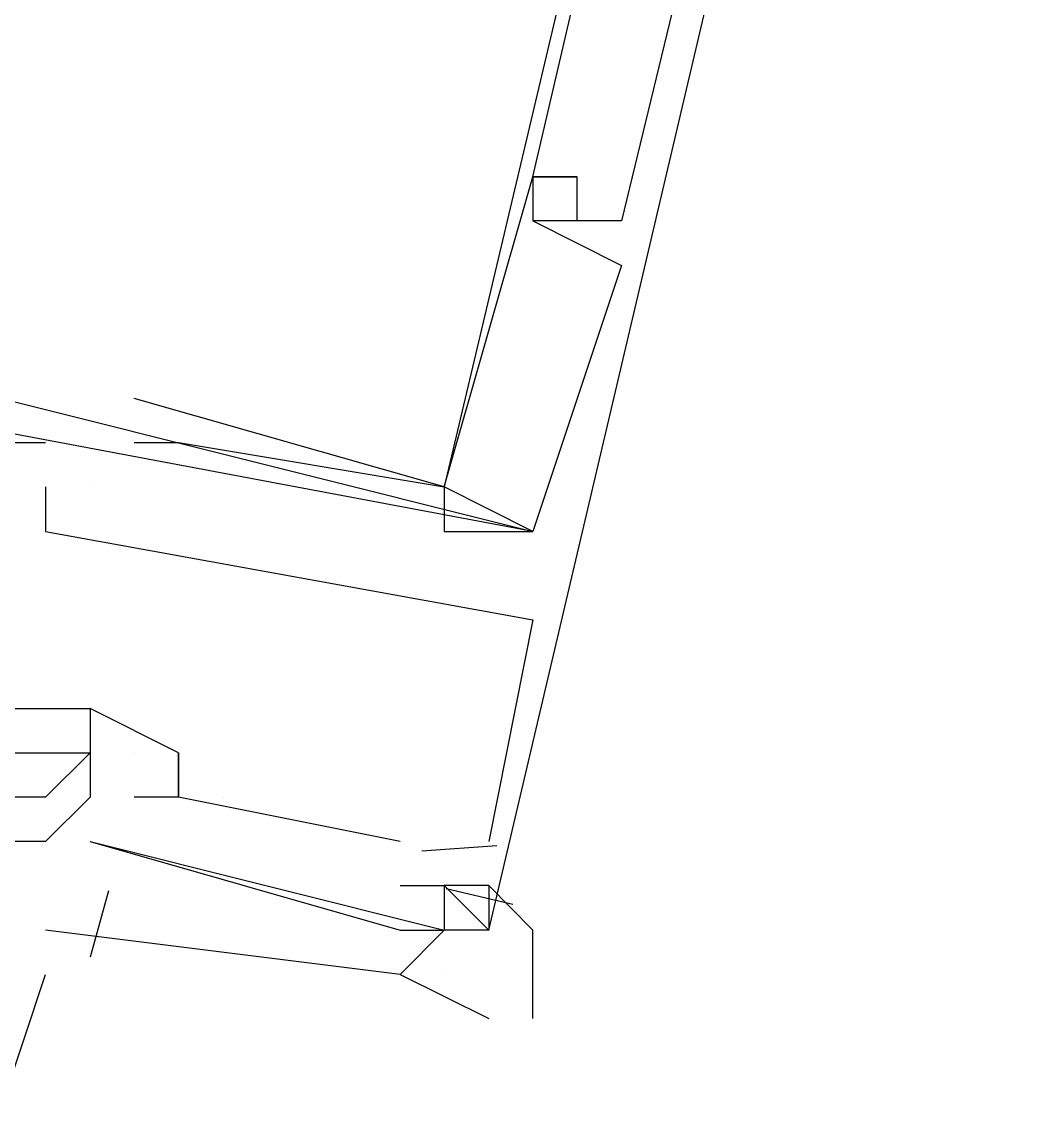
# Model space of a CAD drawing. Header units: feet. Extents: x -84 to 198, y -22 to 181.
# Drawn here: x 110.9261 to 111.2267, y 138.7111 to 139.0378 of the extents above; entities that cross this region are included whole.
import ezdxf

# ---------------------------------------------------------------- set-up
doc = ezdxf.new("R2010")
doc.units = ezdxf.units.FT
doc.layers.add('A-LINEA', color=7, linetype='CONTINUOUS')

msp = doc.modelspace()

# ---------------------------------------------------------------- linework, layer by layer
at = {"layer": 'A-LINEA'}
for p, q in [((111.08, 138.9911), (111.08, 138.9911)), ((111.08, 138.9911), (111.08, 138.9911)), ((111.08, 138.9911), (111.08, 138.9911)), ((111.08, 138.9911), (111.08, 138.9911)), ((111.08, 138.9911), (111.08, 138.9911)), ((111.08, 138.9911), (111.08, 138.9911)), ((111.08, 138.9911), (111.08, 138.9911)), ((111.08, 138.9911), (111.08, 138.9911)), ((111.08, 138.9911), (111.08, 138.9911)), ((111.08, 138.9911), (111.08, 138.9911)), ((111.08, 138.9911), (111.08, 138.9911)), ((111.08, 138.9911), (111.08, 138.9911)), ((111.08, 138.9911), (111.08, 138.9911)), ((111.08, 138.9911), (111.08, 138.9911)), ((111.0933, 138.9911), (111.0933, 138.9911)), ((111.0933, 138.9911), (111.0933, 138.9911)), ((111.0933, 138.9911), (111.0933, 138.9911)), ((111.0933, 138.9911), (111.0933, 138.9911)), ((111.0933, 138.9911), (111.0933, 138.9911)), ((111.0933, 138.9911), (111.0933, 138.9911)), ((111.0933, 138.9911), (111.0933, 138.9911)), ((111.0933, 138.9911), (111.0933, 138.9911)), ((111.0933, 138.9911), (111.0933, 138.9911)), ((111.0933, 138.9911), (111.0933, 138.9911)), ((111.0933, 138.9911), (111.0933, 138.9911)), ((111.0933, 138.9911), (111.0933, 138.9911)), ((111.0933, 138.9911), (111.0933, 138.9911)), ((111.0933, 138.9911), (111.0933, 138.9911)), ((111.08, 138.9778), (111.08, 138.9778)), ((111.08, 138.9778), (111.08, 138.9778)), ((111.08, 138.9778), (111.08, 138.9778)), ((111.08, 138.9778), (111.08, 138.9778)), ((111.08, 138.9778), (111.08, 138.9778)), ((111.08, 138.9778), (111.08, 138.9778)), ((111.08, 138.9778), (111.08, 138.9778)), ((111.08, 138.9778), (111.08, 138.9778)), ((111.08, 138.9778), (111.08, 138.9778)), ((111.08, 138.9778), (111.08, 138.9778)), ((111.08, 138.9778), (111.08, 138.9778)), ((111.08, 138.9778), (111.08, 138.9778)), ((111.0933, 138.9778), (111.0933, 138.9778)), ((111.0933, 138.9778), (111.0933, 138.9778)), ((111.0933, 138.9778), (111.0933, 138.9778)), ((111.0933, 138.9778), (111.0933, 138.9778)), ((111.0933, 138.9778), (111.0933, 138.9778)), ((111.0933, 138.9778), (111.0933, 138.9778)), ((111.0933, 138.9778), (111.0933, 138.9778)), ((111.0933, 138.9778), (111.0933, 138.9778)), ((111.0933, 138.9778), (111.0933, 138.9778)), ((111.0933, 138.9778), (111.0933, 138.9778)), ((111.0933, 138.9778), (111.0933, 138.9778)), ((111.0933, 138.9778), (111.0933, 138.9778)), ((111.0933, 138.9778), (111.0933, 138.9778)), ((111.0933, 138.9778), (111.0933, 138.9778)), ((111.0933, 138.9778), (111.0933, 138.9778)), ((111.0933, 138.9778), (111.0933, 138.9778)), ((111.0933, 138.9778), (111.0933, 138.9778)), ((111.0933, 138.9778), (111.0933, 138.9778)), ((111.0933, 138.9778), (111.0933, 138.9778)), ((111.0933, 138.9778), (111.0933, 138.9778)), ((111.0933, 138.9778), (111.0933, 138.9778)), ((111.0933, 138.9778), (111.0933, 138.9778)), ((111.1067, 138.9778), (111.1067, 138.9778)), ((111.1067, 138.9778), (111.1067, 138.9778)), ((111.1067, 138.9778), (111.1067, 138.9778)), ((111.1067, 138.9778), (111.1067, 138.9778)), ((111.1067, 138.9778), (111.1067, 138.9778)), ((111.1067, 138.9778), (111.1067, 138.9778)), ((111.1067, 138.9644), (111.1067, 138.9644)), ((111.1067, 138.9644), (111.1067, 138.9644)), ((111.1067, 138.9644), (111.1067, 138.9644)), ((111.1067, 138.9644), (111.1067, 138.9644)), ((111.1067, 138.9644), (111.1067, 138.9644)), ((111.1067, 138.9644), (111.1067, 138.9644)), ((110.8133, 138.9511), (111.08, 138.8844)), ((110.8133, 138.9511), (111.08, 138.8844)), ((110.8133, 138.9511), (111.08, 138.8844)), ((110.8133, 138.9511), (111.08, 138.8844)), ((110.8133, 138.9511), (111.08, 138.8844)), ((110.8133, 138.9511), (111.08, 138.8844)), ((110.96, 138.9244), (110.96, 138.9244)), ((110.96, 138.9244), (110.96, 138.9244)), ((110.96, 138.9244), (110.96, 138.9244)), ((110.96, 138.9244), (110.96, 138.9244)), ((110.8933, 138.9111), (110.9333, 138.9111)), ((110.8933, 138.9111), (110.9333, 138.9111)), ((110.8933, 138.9111), (110.9333, 138.9111)), ((110.8933, 138.9111), (110.9333, 138.9111)), ((110.8933, 138.9111), (110.9333, 138.9111)), ((110.8933, 138.9111), (110.9333, 138.9111)), ((110.9333, 138.9111), (110.9333, 138.9111)), ((110.9333, 138.9111), (110.9333, 138.9111)), ((110.9333, 138.9111), (110.9333, 138.9111)), ((110.9333, 138.9111), (110.9333, 138.9111)), ((110.9333, 138.9111), (110.9333, 138.9111)), ((110.9333, 138.9111), (110.9333, 138.9111)), ((110.96, 138.9111), (110.96, 138.9111)), ((110.96, 138.9111), (110.96, 138.9111)), ((110.96, 138.9111), (110.96, 138.9111)), ((110.96, 138.9111), (110.96, 138.9111)), ((110.9733, 138.9111), (110.9733, 138.9111)), ((110.9733, 138.9111), (110.9733, 138.9111)), ((110.9733, 138.9111), (110.9733, 138.9111)), ((110.9733, 138.9111), (110.9733, 138.9111)), ((110.9333, 138.8978), (110.9333, 138.8978)), ((110.9333, 138.8978), (110.9333, 138.8978)), ((110.9333, 138.8978), (110.9333, 138.8978)), ((110.9333, 138.8978), (110.9333, 138.8978)), ((110.9333, 138.8978), (110.9333, 138.8978)), ((110.9333, 138.8978), (110.9333, 138.8978)), ((110.9467, 138.8978), (110.9467, 138.8978)), ((110.9467, 138.8978), (110.9467, 138.8978)), ((110.9467, 138.8978), (110.9467, 138.8978)), ((110.9467, 138.8978), (110.9467, 138.8978)), ((110.9467, 138.8978), (110.9467, 138.8978)), ((110.9467, 138.8978), (110.9467, 138.8978)), ((110.9467, 138.8978), (110.9467, 138.8978)), ((110.9467, 138.8978), (110.9467, 138.8978)), ((110.9467, 138.8978), (110.9467, 138.8978)), ((110.9467, 138.8978), (110.9467, 138.8978)), ((110.9467, 138.8978), (110.9467, 138.8978)), ((110.9467, 138.8978), (110.9467, 138.8978)), ((111.0533, 138.8978), (111.0533, 138.8978)), ((111.0533, 138.8978), (111.0533, 138.8978)), ((111.0533, 138.8978), (111.0533, 138.8978)), ((111.0533, 138.8978), (111.0533, 138.8978)), ((111.0533, 138.8978), (111.0533, 138.8978)), ((111.0533, 138.8978), (111.0533, 138.8978)), ((111.0533, 138.8978), (111.0533, 138.8978)), ((111.0533, 138.8978), (111.0533, 138.8978)), ((111.0533, 138.8978), (111.0533, 138.8978)), ((111.0533, 138.8978), (111.0533, 138.8978)), ((111.0533, 138.8978), (111.0533, 138.8978)), ((111.0533, 138.8978), (111.0533, 138.8978)), ((110.9333, 138.8844), (110.9333, 138.8844)), ((110.9333, 138.8844), (110.9333, 138.8844)), ((110.9333, 138.8844), (110.9333, 138.8844)), ((110.9333, 138.8844), (110.9333, 138.8844)), ((110.9333, 138.8844), (110.9333, 138.8844)), ((110.9333, 138.8844), (110.9333, 138.8844)), ((111.0533, 138.8844), (111.0533, 138.8844)), ((111.0533, 138.8844), (111.0533, 138.8844)), ((111.0533, 138.8844), (111.0533, 138.8844)), ((111.0533, 138.8844), (111.0533, 138.8844)), ((111.08, 138.8844), (111.08, 138.8844)), ((111.08, 138.8844), (111.08, 138.8844)), ((111.08, 138.8844), (111.08, 138.8844)), ((111.08, 138.8844), (111.08, 138.8844)), ((111.08, 138.8844), (111.08, 138.8844)), ((111.08, 138.8844), (111.08, 138.8844)), ((111.08, 138.8844), (111.08, 138.8844)), ((111.08, 138.8844), (111.08, 138.8844)), ((111.08, 138.8844), (111.08, 138.8844)), ((111.08, 138.8844), (111.08, 138.8844)), ((111.08, 138.8578), (111.08, 138.8578)), ((111.08, 138.8578), (111.08, 138.8578)), ((111.08, 138.8578), (111.08, 138.8578)), ((111.08, 138.8578), (111.08, 138.8578)), ((111.08, 138.8578), (111.08, 138.8578)), ((111.08, 138.8578), (111.08, 138.8578)), ((110.9467, 138.8311), (110.9467, 138.8311)), ((110.9467, 138.8311), (110.9467, 138.8311)), ((110.9467, 138.8311), (110.9467, 138.8311)), ((110.9467, 138.8311), (110.9467, 138.8311)), ((110.9467, 138.8311), (110.9467, 138.8311)), ((110.9467, 138.8311), (110.9467, 138.8311)), ((110.9467, 138.8311), (110.9467, 138.8311)), ((110.9467, 138.8311), (110.9467, 138.8311)), ((110.9467, 138.8178), (110.9467, 138.8178)), ((110.9467, 138.8178), (110.9467, 138.8178)), ((110.9467, 138.8178), (110.9467, 138.8178)), ((110.9467, 138.8178), (110.9467, 138.8178)), ((110.9467, 138.8178), (110.9467, 138.8178)), ((110.9467, 138.8178), (110.9467, 138.8178)), ((110.9467, 138.8178), (110.9467, 138.8178)), ((110.9467, 138.8178), (110.9467, 138.8178)), ((110.9467, 138.8178), (110.9467, 138.8178)), ((110.9467, 138.8178), (110.9467, 138.8178)), ((110.9467, 138.8178), (110.9467, 138.8178)), ((110.9467, 138.8178), (110.9467, 138.8178)), ((110.96, 138.8178), (110.96, 138.8178)), ((110.96, 138.8178), (110.96, 138.8178)), ((110.96, 138.8178), (110.96, 138.8178)), ((110.96, 138.8178), (110.96, 138.8178)), ((110.96, 138.8178), (110.96, 138.8178)), ((110.96, 138.8178), (110.96, 138.8178)), ((110.96, 138.8178), (110.96, 138.8178)), ((110.96, 138.8178), (110.96, 138.8178)), ((110.96, 138.8178), (110.96, 138.8178)), ((110.96, 138.8178), (110.96, 138.8178)), ((110.96, 138.8178), (110.96, 138.8178)), ((110.96, 138.8178), (110.96, 138.8178)), ((110.9733, 138.8178), (110.9733, 138.8178)), ((110.9733, 138.8178), (110.9733, 138.8178)), ((110.9733, 138.8178), (110.9733, 138.8178)), ((110.9733, 138.8178), (110.9733, 138.8178)), ((110.9733, 138.8178), (110.9733, 138.8178)), ((110.9733, 138.8178), (110.9733, 138.8178)), ((110.9733, 138.8178), (110.9733, 138.8178)), ((110.9733, 138.8178), (110.9733, 138.8178)), ((110.9733, 138.8178), (110.9733, 138.8178)), ((110.9733, 138.8178), (110.9733, 138.8178)), ((110.9733, 138.8178), (110.9733, 138.8178)), ((110.9733, 138.8178), (110.9733, 138.8178)), ((110.9333, 138.8044), (110.9333, 138.8044)), ((110.9467, 138.8044), (110.9333, 138.7911)), ((110.9467, 138.8044), (110.9333, 138.7911)), ((110.9467, 138.8044), (110.9333, 138.7911)), ((110.9333, 138.8044), (110.9333, 138.8044)), ((110.9467, 138.8044), (110.9333, 138.7911)), ((110.9467, 138.8044), (110.9333, 138.7911)), ((110.9467, 138.8044), (110.9333, 138.7911)), ((110.9467, 138.8044), (110.9467, 138.8044)), ((110.9467, 138.8044), (110.9467, 138.8044)), ((110.9467, 138.8044), (110.9467, 138.8044)), ((110.9467, 138.8044), (110.9467, 138.8044)), ((110.9467, 138.8044), (110.9467, 138.8044)), ((110.9467, 138.8044), (110.9467, 138.8044)), ((110.9467, 138.8044), (110.9467, 138.8044)), ((110.9467, 138.8044), (110.9467, 138.8044)), ((110.96, 138.8044), (110.96, 138.8044)), ((110.96, 138.8044), (110.96, 138.8044)), ((110.96, 138.8044), (110.96, 138.8044)), ((110.96, 138.8044), (110.96, 138.8044)), ((110.96, 138.8044), (110.96, 138.8044)), ((110.96, 138.8044), (110.96, 138.8044)), ((111.04, 138.7911), (110.9733, 138.8044)), ((110.9733, 138.8044), (110.9733, 138.8044)), ((110.9733, 138.8044), (110.9733, 138.8044)), ((110.9733, 138.8044), (110.9733, 138.8044)), ((111.04, 138.7911), (110.9733, 138.8044)), ((110.9733, 138.8044), (110.9733, 138.8044)), ((110.9733, 138.8044), (110.9733, 138.8044)), ((110.9733, 138.8044), (110.9733, 138.8044)), ((111.04, 138.7911), (110.9733, 138.8044)), ((110.9733, 138.8044), (110.9733, 138.8044)), ((110.9733, 138.8044), (110.9733, 138.8044)), ((110.9733, 138.8044), (110.9733, 138.8044)), ((111.04, 138.7911), (110.9733, 138.8044)), ((110.9733, 138.8044), (110.9733, 138.8044)), ((110.9733, 138.8044), (110.9733, 138.8044)), ((110.9733, 138.8044), (110.9733, 138.8044)), ((111.04, 138.7911), (110.9733, 138.8044)), ((110.9733, 138.8044), (110.9733, 138.8044)), ((110.9733, 138.8044), (110.9733, 138.8044)), ((110.9733, 138.8044), (110.9733, 138.8044)), ((111.04, 138.7911), (110.9733, 138.8044)), ((110.9733, 138.8044), (110.9733, 138.8044)), ((110.9733, 138.8044), (110.9733, 138.8044)), ((110.9733, 138.8044), (110.9733, 138.8044)), ((110.9867, 138.8044), (110.9867, 138.8044)), ((110.9867, 138.8044), (110.9867, 138.8044)), ((110.9867, 138.8044), (110.9867, 138.8044)), ((110.9867, 138.8044), (110.9867, 138.8044)), ((110.9867, 138.8044), (110.9867, 138.8044)), ((110.9867, 138.8044), (110.9867, 138.8044)), ((110.9333, 138.7911), (110.9333, 138.7911)), ((110.9333, 138.7911), (110.9333, 138.7911)), ((110.9333, 138.7911), (110.9333, 138.7911)), ((110.9333, 138.7911), (110.9333, 138.7911)), ((110.9333, 138.7911), (110.9333, 138.7911)), ((110.9333, 138.7911), (110.9333, 138.7911)), ((110.9333, 138.7911), (110.9333, 138.7911)), ((110.9333, 138.7911), (110.9333, 138.7911)), ((110.9467, 138.7911), (110.9467, 138.7911)), ((110.9467, 138.7911), (110.9467, 138.7911)), ((110.9467, 138.7911), (110.9467, 138.7911)), ((110.9467, 138.7911), (110.9467, 138.7911)), ((110.9467, 138.7911), (110.9467, 138.7911)), ((110.9467, 138.7911), (110.9467, 138.7911)), ((111.04, 138.7911), (111.04, 138.7911)), ((111.04, 138.7911), (111.04, 138.7911)), ((111.04, 138.7911), (111.04, 138.7911)), ((111.04, 138.7911), (111.04, 138.7911)), ((111.04, 138.7911), (111.04, 138.7911)), ((111.04, 138.7911), (111.04, 138.7911)), ((111.0533, 138.7911), (111.0533, 138.7911)), ((111.0533, 138.7911), (111.0533, 138.7911)), ((111.0533, 138.7911), (111.0533, 138.7911)), ((111.0533, 138.7911), (111.0533, 138.7911)), ((111.0533, 138.7911), (111.0533, 138.7911)), ((111.0533, 138.7911), (111.0533, 138.7911)), ((111.0667, 138.7911), (111.0667, 138.7911)), ((111.0667, 138.7911), (111.0667, 138.7911)), ((111.0667, 138.7911), (111.0667, 138.7911)), ((111.0667, 138.7911), (111.0667, 138.7911)), ((111.0667, 138.7911), (111.0667, 138.7911)), ((111.0667, 138.7911), (111.0667, 138.7911)), ((111.0691, 138.7898), (111.0465, 138.7882)), ((111.0691, 138.7898), (111.0465, 138.7882)), ((111.0691, 138.7898), (111.0465, 138.7882)), ((111.0691, 138.7898), (111.0465, 138.7882)), ((111.0691, 138.7898), (111.0465, 138.7882)), ((111.0691, 138.7898), (111.0465, 138.7882)), ((111.04, 138.7778), (111.0533, 138.7778)), ((111.04, 138.7778), (111.04, 138.7778)), ((111.04, 138.7778), (111.0533, 138.7778)), ((111.04, 138.7778), (111.04, 138.7778)), ((111.04, 138.7778), (111.0533, 138.7778)), ((111.04, 138.7778), (111.04, 138.7778)), ((111.04, 138.7778), (111.0533, 138.7778)), ((111.04, 138.7778), (111.04, 138.7778)), ((111.04, 138.7778), (111.0533, 138.7778)), ((111.04, 138.7778), (111.04, 138.7778)), ((111.04, 138.7778), (111.0533, 138.7778)), ((111.04, 138.7778), (111.04, 138.7778)), ((111.0533, 138.7778), (111.0533, 138.7778)), ((111.0533, 138.7778), (111.0533, 138.7778)), ((111.0533, 138.7778), (111.0533, 138.7778)), ((111.0533, 138.7778), (111.0533, 138.7778)), ((111.0533, 138.7778), (111.0533, 138.7778)), ((111.0533, 138.7778), (111.0533, 138.7778)), ((111.08, 138.7644), (111.0667, 138.7778)), ((111.0667, 138.7778), (111.0667, 138.7778)), ((111.0667, 138.7778), (111.0667, 138.7778)), ((111.0667, 138.7778), (111.0667, 138.7778)), ((111.08, 138.7644), (111.0667, 138.7778)), ((111.0667, 138.7778), (111.0667, 138.7778)), ((111.0667, 138.7778), (111.0667, 138.7778)), ((111.0667, 138.7778), (111.0667, 138.7778)), ((110.9522, 138.7762), (110.9467, 138.7563)), ((110.9522, 138.7762), (110.9467, 138.7563)), ((110.9522, 138.7762), (110.9467, 138.7563)), ((110.9522, 138.7762), (110.9467, 138.7563)), ((110.9522, 138.7762), (110.9467, 138.7563)), ((110.9522, 138.7762), (110.9467, 138.7563)), ((111.0739, 138.7721), (111.0539, 138.7768)), ((111.0739, 138.7721), (111.0539, 138.7768)), ((111.0739, 138.7721), (111.0539, 138.7768)), ((111.0739, 138.7721), (111.0539, 138.7768)), ((111.0739, 138.7721), (111.0539, 138.7768)), ((111.0739, 138.7721), (111.0539, 138.7768)), ((111.04, 138.7644), (111.04, 138.7644)), ((111.04, 138.7644), (111.04, 138.7644)), ((111.04, 138.7644), (111.04, 138.7644)), ((111.04, 138.7644), (111.04, 138.7644)), ((111.04, 138.7644), (111.04, 138.7644)), ((111.04, 138.7644), (111.04, 138.7644)), ((111.04, 138.7644), (111.04, 138.7644)), ((111.04, 138.7644), (111.04, 138.7644)), ((111.04, 138.7644), (111.04, 138.7644)), ((111.04, 138.7644), (111.04, 138.7644)), ((111.04, 138.7644), (111.04, 138.7644)), ((111.04, 138.7644), (111.04, 138.7644)), ((111.0533, 138.7644), (111.0533, 138.7644)), ((111.0533, 138.7644), (111.0533, 138.7644)), ((111.0533, 138.7644), (111.0533, 138.7644)), ((111.0533, 138.7644), (111.0533, 138.7644)), ((111.0533, 138.7644), (111.0533, 138.7644)), ((111.0533, 138.7644), (111.0533, 138.7644)), ((111.0533, 138.7644), (111.0533, 138.7644)), ((111.0533, 138.7644), (111.0533, 138.7644)), ((111.0533, 138.7644), (111.0533, 138.7644)), ((111.0533, 138.7644), (111.0533, 138.7644)), ((111.0533, 138.7644), (111.0533, 138.7644)), ((111.0533, 138.7644), (111.0533, 138.7644)), ((111.0667, 138.7644), (111.0667, 138.7644)), ((111.0667, 138.7644), (111.0667, 138.7644)), ((111.0667, 138.7644), (111.0667, 138.7644)), ((111.0667, 138.7644), (111.0667, 138.7644)), ((111.0667, 138.7644), (111.0667, 138.7644)), ((111.0667, 138.7644), (111.0667, 138.7644)), ((111.0667, 138.7644), (111.0667, 138.7644)), ((111.0667, 138.7644), (111.0667, 138.7644)), ((111.0667, 138.7644), (111.0667, 138.7644)), ((111.0667, 138.7644), (111.0667, 138.7644)), ((111.0667, 138.7644), (111.0667, 138.7644)), ((111.0667, 138.7644), (111.0667, 138.7644)), ((111.0667, 138.7644), (111.0667, 138.7644)), ((111.0667, 138.7644), (111.0667, 138.7644)), ((111.0667, 138.7644), (111.0667, 138.7644)), ((111.0667, 138.7644), (111.0667, 138.7644)), ((111.08, 138.7378), (111.08, 138.7644)), ((111.08, 138.7378), (111.08, 138.7644)), ((110.92, 138.7111), (110.9333, 138.7511)), ((110.92, 138.7111), (110.9333, 138.7511)), ((111.04, 138.7511), (111.0667, 138.7378)), ((111.04, 138.7511), (111.0667, 138.7378)), ((111.0533, 138.7511), (111.0533, 138.7511)), ((111.0533, 138.7511), (111.0533, 138.7511))]:
    msp.add_line(p, q, dxfattribs=at)
for points in [[(111.0667, 138.7644), (111.2267, 139.4444), (111.0667, 139.4711), (111.0667, 139.4578), (110.9867, 139.4711), (110.9867, 139.4578), (110.9867, 139.4444), (110.9867, 139.4578)], [(111.0667, 138.7644), (111.2267, 139.4444), (111.0667, 139.4711), (111.0667, 139.4578), (110.9867, 139.4711), (110.9867, 139.4578), (110.9867, 139.4444), (110.9867, 139.4578)], [(111.0667, 138.7644), (111.2267, 139.4444), (111.0667, 139.4711), (111.0667, 139.4578), (110.9867, 139.4711), (110.9867, 139.4578), (110.9867, 139.4444), (110.9867, 139.4578)], [(111.0667, 138.7644), (111.2267, 139.4444), (111.0667, 139.4711), (111.0667, 139.4578), (110.9867, 139.4711), (110.9867, 139.4578), (110.9867, 139.4444), (110.9867, 139.4578)], [(111.0667, 138.7644), (111.2267, 139.4444), (111.0667, 139.4711), (111.0667, 139.4578), (110.9867, 139.4711), (110.9867, 139.4578), (110.9867, 139.4444), (110.9867, 139.4578)], [(111.0667, 138.7644), (111.2267, 139.4444), (111.0667, 139.4711), (111.0667, 139.4578), (110.9867, 139.4711), (110.9867, 139.4578), (110.9867, 139.4444), (110.9867, 139.4578)], [(111.2, 139.4311), (111.2133, 139.4178), (111.1067, 138.9778), (111.0933, 138.9778), (111.08, 138.9778)], [(111.2, 139.4311), (111.2133, 139.4178), (111.1067, 138.9778), (111.0933, 138.9778), (111.08, 138.9778)], [(111.2, 139.4311), (111.2133, 139.4178), (111.1067, 138.9778), (111.0933, 138.9778), (111.08, 138.9778)], [(111.2, 139.4311), (111.2133, 139.4178), (111.1067, 138.9778), (111.0933, 138.9778), (111.08, 138.9778)], [(111.2, 139.4311), (111.2133, 139.4178), (111.1067, 138.9778), (111.0933, 138.9778), (111.08, 138.9778)], [(111.2, 139.4311), (111.2133, 139.4178), (111.1067, 138.9778), (111.0933, 138.9778), (111.08, 138.9778)], [(111.0933, 138.9778), (111.0933, 138.9911), (111.08, 138.9911), (111.1733, 139.3911), (111.1867, 139.3911), (111.2, 139.4178)], [(111.0933, 138.9778), (111.0933, 138.9911), (111.08, 138.9911), (111.1733, 139.3911), (111.1867, 139.3911), (111.2, 139.4178)], [(111.0933, 138.9778), (111.0933, 138.9911), (111.08, 138.9911), (111.1733, 139.3911), (111.1867, 139.3911), (111.2, 139.4178)], [(111.0933, 138.9778), (111.0933, 138.9911), (111.08, 138.9911), (111.1733, 139.3911), (111.1867, 139.3911), (111.2, 139.4178)], [(111.1733, 139.4044), (111.0533, 138.8978), (110.96, 138.9244), (110.96, 138.9244)], [(111.1733, 139.4044), (111.0533, 138.8978), (110.96, 138.9244), (110.96, 138.9244)], [(111.1733, 139.4044), (111.0533, 138.8978), (110.96, 138.9244), (110.96, 138.9244)], [(111.1733, 139.4044), (111.0533, 138.8978), (110.96, 138.9244), (110.96, 138.9244)], [(111.0933, 138.9911), (111.08, 138.9911), (111.08, 138.9778), (111.1067, 138.9644), (111.08, 138.8844), (110.8667, 138.9244)], [(111.0933, 138.9911), (111.08, 138.9911), (111.08, 138.9778), (111.1067, 138.9644), (111.08, 138.8844), (110.8667, 138.9244)], [(111.0933, 138.9911), (111.08, 138.9911), (111.08, 138.9778), (111.1067, 138.9644), (111.08, 138.8844), (110.8667, 138.9244)], [(111.0933, 138.9911), (111.08, 138.9911), (111.08, 138.9778), (111.1067, 138.9644), (111.08, 138.8844), (110.8667, 138.9244)], [(111.0933, 138.9911), (111.08, 138.9911), (111.08, 138.9778), (111.1067, 138.9644), (111.08, 138.8844), (110.8667, 138.9244)], [(111.0933, 138.9911), (111.08, 138.9911), (111.08, 138.9778), (111.1067, 138.9644), (111.08, 138.8844), (110.8667, 138.9244)], [(111.08, 138.8844), (111.0533, 138.8978), (111.08, 138.9911), (111.0933, 138.9911)], [(111.08, 138.8844), (111.0533, 138.8978), (111.08, 138.9911), (111.0933, 138.9911)], [(111.08, 138.8844), (111.0533, 138.8978), (111.08, 138.9911), (111.0933, 138.9911)], [(111.08, 138.8844), (111.0533, 138.8978), (111.08, 138.9911), (111.0933, 138.9911)], [(111.0933, 138.9778), (111.0933, 138.9911), (111.0933, 138.9911), (111.08, 138.9911)], [(111.0933, 138.9778), (111.0933, 138.9911), (111.0933, 138.9911), (111.08, 138.9911)], [(111.0933, 138.9778), (111.0933, 138.9911), (111.0933, 138.9911), (111.08, 138.9911)], [(111.0933, 138.9778), (111.0933, 138.9911), (111.0933, 138.9911), (111.08, 138.9911)], [(111.0933, 138.9778), (111.0933, 138.9911), (111.0933, 138.9911), (111.08, 138.9911)], [(111.0933, 138.9778), (111.0933, 138.9911), (111.0933, 138.9911), (111.08, 138.9911)], [(110.96, 138.9111), (110.9733, 138.9111), (111.0533, 138.8978), (111.0533, 138.8844), (111.08, 138.8844)], [(110.96, 138.9111), (110.9733, 138.9111), (111.0533, 138.8978), (111.0533, 138.8844), (111.08, 138.8844)], [(110.96, 138.9111), (110.9733, 138.9111), (111.0533, 138.8978), (111.0533, 138.8844), (111.08, 138.8844)], [(110.96, 138.9111), (110.9733, 138.9111), (111.0533, 138.8978), (111.0533, 138.8844), (111.08, 138.8844)], [(110.9333, 138.8978), (110.9333, 138.8844), (111.08, 138.8578), (111.0667, 138.7911)], [(110.9333, 138.8978), (110.9333, 138.8844), (111.08, 138.8578), (111.0667, 138.7911)], [(110.9333, 138.8978), (110.9333, 138.8844), (111.08, 138.8578), (111.0667, 138.7911)], [(110.9333, 138.8978), (110.9333, 138.8844), (111.08, 138.8578), (111.0667, 138.7911)], [(110.9333, 138.8978), (110.9333, 138.8844), (111.08, 138.8578), (111.0667, 138.7911)], [(110.9333, 138.8978), (110.9333, 138.8844), (111.08, 138.8578), (111.0667, 138.7911)], [(110.92, 138.7911), (110.92, 138.7778), (110.9067, 138.7778), (110.9067, 138.7911), (110.92, 138.8178), (110.92, 138.8311), (110.9467, 138.8311), (110.9467, 138.8178), (110.9467, 138.8178), (110.9467, 138.8178), (110.9467, 138.8178), (110.9467, 138.8044), (110.9467, 138.8044), (110.9333, 138.7911), (110.92, 138.7911), (110.92, 138.7911), (110.92, 138.7778)], [(110.92, 138.7911), (110.92, 138.7778), (110.9067, 138.7778), (110.9067, 138.7911), (110.92, 138.8178), (110.92, 138.8311), (110.9467, 138.8311), (110.9467, 138.8178), (110.9467, 138.8178), (110.9467, 138.8178), (110.9467, 138.8178), (110.9467, 138.8044), (110.9467, 138.8044), (110.9333, 138.7911), (110.92, 138.7911), (110.92, 138.7911), (110.92, 138.7778)], [(110.9733, 138.8044), (110.9733, 138.8178), (110.9467, 138.8311), (110.9467, 138.8178)], [(110.9733, 138.8044), (110.9733, 138.8178), (110.9467, 138.8311), (110.9467, 138.8178)], [(110.9733, 138.8044), (110.9733, 138.8178), (110.9467, 138.8311), (110.9467, 138.8178)], [(110.9733, 138.8044), (110.9733, 138.8178), (110.9467, 138.8311), (110.9467, 138.8178)], [(110.9733, 138.8044), (110.9733, 138.8178), (110.9467, 138.8311), (110.9467, 138.8178)], [(110.9733, 138.8044), (110.9733, 138.8178), (110.9467, 138.8311), (110.9467, 138.8178)], [(110.9467, 138.8178), (110.9333, 138.8044), (110.92, 138.8044), (110.92, 138.8178), (110.9467, 138.8178)], [(110.9467, 138.8178), (110.9333, 138.8044), (110.92, 138.8044), (110.92, 138.8178), (110.9467, 138.8178)], [(110.9733, 138.8178), (110.9733, 138.8044), (110.96, 138.8044)], [(110.9733, 138.8178), (110.9733, 138.8044), (110.96, 138.8044)], [(110.9733, 138.8178), (110.9733, 138.8044), (110.96, 138.8044)], [(110.9733, 138.8178), (110.9733, 138.8044), (110.96, 138.8044)], [(110.9733, 138.8178), (110.9733, 138.8044), (110.96, 138.8044)], [(110.9733, 138.8178), (110.9733, 138.8044), (110.96, 138.8044)], [(110.9467, 138.7911), (111.0533, 138.7644), (111.04, 138.7511), (110.9333, 138.7644)], [(110.9467, 138.7911), (111.0533, 138.7644), (111.04, 138.7511), (110.9333, 138.7644)], [(110.9467, 138.7911), (111.0533, 138.7644), (111.04, 138.7511), (110.9333, 138.7644)], [(110.9467, 138.7911), (111.0533, 138.7644), (111.04, 138.7511), (110.9333, 138.7644)], [(110.9467, 138.7911), (111.0533, 138.7644), (111.04, 138.7511), (110.9333, 138.7644)], [(110.9467, 138.7911), (111.0533, 138.7644), (111.04, 138.7511), (110.9333, 138.7644)], [(110.9467, 138.7911), (111.04, 138.7644), (111.0533, 138.7644)], [(110.9467, 138.7911), (111.04, 138.7644), (111.0533, 138.7644)], [(110.9467, 138.7911), (111.04, 138.7644), (111.0533, 138.7644)], [(110.9467, 138.7911), (111.04, 138.7644), (111.0533, 138.7644)], [(110.9467, 138.7911), (111.04, 138.7644), (111.0533, 138.7644)], [(110.9467, 138.7911), (111.04, 138.7644), (111.0533, 138.7644)], [(111.0667, 138.7778), (111.0533, 138.7778), (111.0533, 138.7644), (111.04, 138.7511)], [(111.0667, 138.7778), (111.0533, 138.7778), (111.0533, 138.7644), (111.04, 138.7511)], [(111.0533, 138.7778), (111.0667, 138.7644), (111.0533, 138.7644)], [(111.0667, 138.7778), (111.0667, 138.7644), (111.0533, 138.7644)], [(111.0667, 138.7778), (111.0667, 138.7644), (111.0533, 138.7644)], [(111.0667, 138.7778), (111.0667, 138.7644), (111.0533, 138.7644)], [(111.0533, 138.7778), (111.0667, 138.7644), (111.0533, 138.7644)], [(111.0667, 138.7778), (111.0667, 138.7644), (111.0533, 138.7644)], [(111.0667, 138.7778), (111.0667, 138.7644), (111.0533, 138.7644)], [(111.0667, 138.7778), (111.0667, 138.7644), (111.0533, 138.7644)]]:
    msp.add_lwpolyline(points, dxfattribs=at)

doc.saveas('drawing.dxf')
